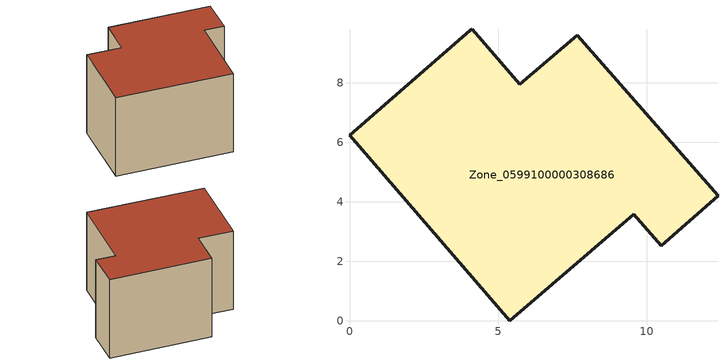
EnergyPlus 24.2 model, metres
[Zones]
Zone_0599100000308686
 floor ground (C_G): 7.66,9.61 12.39,4.2 10.48,2.53 9.55,3.59 5.4,0 0,6.23 4.06,9.77 4.13,9.8 5.73,7.95 z0
 wall outside (C_F): 5.4,0 9.55,3.59 10.48,2.53 12.39,4.2 7.66,9.61 5.73,7.95 4.13,9.8 4.06,9.77 0,6.23 5.4,0 z0:6.19
 roof outside (C_R): 5.73,7.95 4.13,9.8 4.06,9.77 0,6.23 5.4,0 9.55,3.59 10.48,2.53 12.39,4.2 7.66,9.61 z6.19
[BUILDING]
Pand.0599100000308686: North Axis=0; Terrain=City; Loads Convergence Tolerance Value=0.04; Temperature Convergence Tolerance Value=0.4; Solar Distribution=FullExterior; Maximum Number of Warmup Days=25; Minimum Number of Warmup Days=1
[Site:Location]
Rotterdam.The.Hague.AP_ZH_NLD Design_Conditions: Latitude=51.96; Longitude=4.45; Time Zone=1; Elevation=-4.5
[SITE:GROUNDTEMPERATURE:BUILDINGSURFACE]
18, 18, 18, 18, 18, 18, 18, 18, 18, 18, 18, 18
[MATERIAL] Thermal Absorptance=0.9; Solar Absorptance=0.7; Visible Absorptance=0.7
Name | Roughness | Thickness | Conductivity | Density | Specific Heat
G.TI.1946 | MediumSmooth | 0.15 | 1 | 540 | 1210
F.TI.1946 | Rough | 0.3 | 0.857143 | 1920 | 840
R.TI.1946 | MediumRough | 0.2 | 0.1 | 1500 | 1000
[CONSTRUCTION]
C_G: G.TI.1946
C_F: F.TI.1946
C_R: R.TI.1946
[ZONE]
Zone_0599100000308686: Type=1; Multiplier=1; Ceiling Height=Autocalculate; Volume=Autocalculate; Floor Area=autocalculate; Part of Total Floor Area=Yes
[ZONEINFILTRATION:DESIGNFLOWRATE]
Infil_Zone_0599100000308686: Zone or ZoneList or Space or SpaceList=Zone_0599100000308686; Schedule=AlwaysOn; Design Flow Rate Calculation Method=Flow/Area; Flow Rate per Floor Area=0.003; Constant Term Coefficient=1; Temperature Term Coefficient=0; Velocity Term Coefficient=0; Velocity Squared Term Coefficient=0
[HVACTEMPLATE:ZONE:IDEALLOADSAIRSYSTEM]
Zone_0599100000308686: Maximum Heating Supply Air Temperature=50; Minimum Cooling Supply Air Temperature=13; Maximum Heating Supply Air Humidity Ratio=0.0156; Minimum Cooling Supply Air Humidity Ratio=0.0077; Heating Limit=NoLimit; Cooling Limit=NoLimit; Dehumidification Control Type=ConstantSensibleHeatRatio; Cooling Sensible Heat Ratio=0.7; Dehumidification Setpoint=60; Humidification Control Type=None; Humidification Setpoint=30; Outdoor Air Method=None; Outdoor Air Flow Rate per Person=0.00944; Outdoor Air Flow Rate per Zone Floor Area=0; Outdoor Air Flow Rate per Zone=0; Demand Controlled Ventilation Type=None; Outdoor Air Economizer Type=NoEconomizer; Heat Recovery Type=None; Sensible Heat Recovery Effectiveness=0.7; Latent Heat Recovery Effectiveness=0.65
[ZONECONTROL:THERMOSTAT]
ThermostatControl_Zone_0599100000308686: Zone or ZoneList=Zone_0599100000308686; Control Type Schedule=DualSetpointControlType; Control 1=Thermostat_Zone_0599100000308686; Temperature Difference Between Cutout And Setpoint=0
[THERMOSTATSETPOINT:DUALSETPOINT]
Thermostat_Zone_0599100000308686: Heating Setpoint Temperature Schedule=HeatingSetpoint_Zone_0599100000308686; Cooling Setpoint Temperature Schedule=CoolingSetpoint_Zone_0599100000308686
[SCHEDULE:COMPACT]
HeatingSetpoint_Zone_0599100000308686: Through: 12/31, For: AllDays, Until: 24:00, 21
CoolingSetpoint_Zone_0599100000308686: Through: 12/31, For: AllDays, Until: 24:00, 24
DualSetpointControlType: Through: 12/31, For: AllDays, Until: 24:00, 4
AlwaysOn: Through: 12/31, For: AllDays, Until: 24:00, 1
